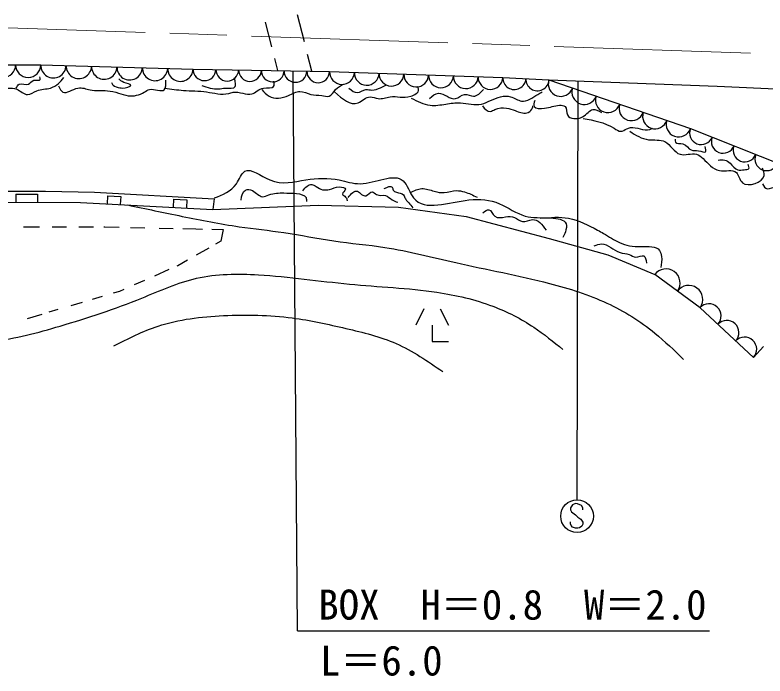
# Model space of a CAD drawing. Units: millimetres, scale not verified. Extents: x 40000 to 680000, y 20000 to 380000.
# Drawn here: x 269720 to 315532, y 263176 to 303566 of the extents above; entities that cross this region are included whole.
import ezdxf
from ezdxf.enums import TextEntityAlignment as Align

# ---------------------------------------------------------------- set-up
doc = ezdxf.new("R2010")
doc.units = ezdxf.units.MM
doc.header["$LTSCALE"] = 1000
doc.linetypes.add('CHAIN', pattern=[18.5, 12, -1.5, 3.5, -1.5])
for name, color, linetype, lineweight in [('M-BGD', 7, 'Continuous', 25), ('M-BMK', 2, 'CHAIN', 13), ('M-STR-STR3', 7, 'Continuous', 25), ('M-STR-STRC', 7, 'Continuous', 25)]:
    doc.layers.add(name, color=color, linetype=linetype, lineweight=lineweight)
doc.styles.add('ＭＳ ゴシック', font='')
doc.styles.get('ＭＳ ゴシック').set_extended_font_data('MS Gothic')

msp = doc.modelspace()

# ---------------------------------------------------------------- linework, layer by layer
at = {"layer": 'M-BGD'}
for p, q in [((287394, 301925), (286981, 303566)), ((285410, 301615), (285030, 303121)), ((287846, 300131), (287590, 301147)), ((285774, 300169), (285587, 300913)), ((263623, 300520), (271293, 300520)), ((271293, 300520), (280601, 300264)), ((280601, 300264), (288937, 300111)), ((288937, 300111), (299522, 299753)), ((299522, 299753), (302335, 299599)), ((302335, 299599), (310978, 296633)), ((302335, 299599), (312610, 299209)), ((312610, 299209), (321949, 298782)), ((310978, 296633), (317626, 293974)), ((266354, 292791), (271579, 292811)), ((271579, 292811), (274576, 292732)), ((269767, 292626), (269764, 292126)), ((269767, 292626), (271089, 292618)), ((271089, 292618), (271086, 292118)), ((274576, 292732), (281891, 292337)), ((275371, 292520), (275345, 292021)), ((275371, 292520), (276178, 292479)), ((276178, 292479), (276153, 291979)), ((279409, 292313), (279383, 291814)), ((279409, 292313), (280216, 292272)), ((281891, 292337), (281806, 291690)), ((267120, 292141), (273730, 292103)), ((273730, 292103), (281806, 291690)), ((280216, 292272), (280191, 291773)), ((281806, 291690), (288235, 291947)), ((288235, 291947), (293142, 291819)), ((293142, 291819), (297279, 291254)), ((297279, 291254), (302340, 289918)), ((270247, 290627), (271216, 290627)), ((271987, 290627), (272857, 290627)), ((273629, 290627), (274516, 290627)), ((275156, 290627), (275217, 290627)), ((275217, 290627), (276076, 290607)), ((276782, 290591), (277652, 290570)), ((278522, 290550), (279376, 290530)), ((279982, 290515), (280767, 290497)), ((280767, 290497), (281165, 290489)), ((281739, 290478), (282432, 290464)), ((282432, 290464), (282301, 289746)), ((282301, 289746), (281966, 289556)), ((302340, 289918), (305937, 288916)), ((281561, 289326), (280785, 288885)), ((305937, 288916), (308796, 287703)), ((279657, 288244), (279614, 288226)), ((280265, 288590), (279657, 288244)), ((279123, 288009), (278233, 287617)), ((311566, 285682), (308796, 287703)), ((277625, 287350), (276993, 287071)), ((276371, 286797), (276099, 286677)), ((275043, 286364), (274426, 286181)), ((276099, 286677), (275711, 286562)), ((273829, 286004), (273136, 285799)), ((272340, 285563), (271794, 285401)), ((294694, 285606), (294194, 284606)), ((295694, 285606), (296194, 284606)), ((314823, 282630), (311566, 285682)), ((271365, 285274), (270462, 285008)), ((295194, 284606), (295194, 283606)), ((295194, 283606), (296194, 283606)), ((314823, 282630), (315450, 283300))]:
    msp.add_line(p, q, dxfattribs=at)
for centre, radius, start, end in [((268992, 300520), 767, 180, 0), ((270526, 300520), 767, 180, 0), ((272069, 300499), 776, 178.4263, 358.4263), ((273620, 300456), 776, 178.4263, 358.4263), ((275172, 300413), 776, 178.4263, 358.4263), ((276723, 300371), 776, 178.4263, 358.4263), ((278274, 300328), 776, 178.4263, 358.4263), ((279825, 300285), 776, 178.4263, 358.4263), ((281295, 300251), 695, 178.9456, 358.9456), ((282685, 300226), 695, 178.9456, 358.9456), ((284074, 300200), 695, 178.9456, 358.9456), ((285463, 300175), 695, 178.9456, 358.9456), ((286853, 300149), 695, 178.9456, 358.9456), ((288242, 300123), 695, 178.9456, 358.9456), ((289693, 300085), 757, 178.0632, 358.0632), ((291205, 300034), 757, 178.0632, 358.0632), ((292717, 299983), 757, 178.0632, 358.0632), ((294229, 299932), 757, 178.0632, 358.0632), ((295742, 299881), 757, 178.0632, 358.0632), ((297254, 299829), 757, 178.0632, 358.0632), ((298766, 299778), 757, 178.0632, 358.0632), ((300226, 299714), 704, 176.8779, 356.8779), ((301632, 299638), 704, 176.8779, 356.8779), ((303055, 299352), 761, 161.058, 341.058), ((304496, 298858), 761, 161.058, 341.058), ((305936, 298363), 761, 161.058, 341.058), ((307376, 297869), 761, 161.058, 341.058), ((308817, 297375), 761, 161.058, 341.058), ((310257, 296880), 761, 161.058, 341.058), ((311642, 296367), 716, 158.1986, 338.1986), ((312972, 295835), 716, 158.1986, 338.1986), ((314302, 295304), 716, 158.1986, 338.1986), ((315631, 294772), 716, 158.1986, 338.1986), ((309488, 287198), 857, 323.8926, 143.8925), ((310873, 286187), 857, 323.8926, 143.8925), ((312108, 285174), 744, 316.8632, 136.8632), ((313194, 284156), 744, 316.8632, 136.8632), ((314280, 283139), 744, 316.8632, 136.8632)]:
    msp.add_arc(centre, radius, start, end, dxfattribs=at)
for points, knots in [([(266971, 299177), (267423, 298989), (267874, 298802), (268318, 298849), (268637, 298883), (268951, 299037), (269283, 299086), (269467, 299112), (269655, 299107), (269829, 299031), (270062, 298930), (270268, 298705), (270485, 298703), (270665, 298702), (270852, 298858), (271049, 298940), (271323, 299054), (271614, 299026), (271886, 299104), (272065, 299155), (272236, 299253), (272378, 299377), (272501, 299485), (272603, 299613), (272705, 299741)], [0, 0, 0, 0, 1, 1, 1, 2, 2, 2, 3, 3, 3, 4, 4, 4, 5, 5, 5, 6, 6, 6, 7, 7, 7, 8, 8, 8, 8]), ([(269793, 299086), (269843, 299193), (269892, 299299), (269975, 299341), (270124, 299415), (270379, 299276), (270539, 299341), (270654, 299387), (270720, 299538), (270867, 299577), (271014, 299617), (271241, 299544), (271267, 299632), (271278, 299668), (271255, 299732), (271231, 299796)], [0, 0, 0, 0, 1, 1, 1, 2, 2, 2, 3, 3, 3, 4, 4, 4, 5, 5, 5, 5]), ([(275618, 299450), (275643, 299391), (275669, 299331), (275709, 299286), (275804, 299177), (275981, 299148), (276128, 299122), (276181, 299113), (276231, 299104), (276291, 299104), (276489, 299104), (276807, 299197), (276801, 299268), (276796, 299330), (276538, 299375), (276364, 299450), (276225, 299510), (276140, 299589), (276055, 299668)], [0, 0, 0, 0, 1, 1, 1, 2, 2, 2, 3, 3, 3, 4, 4, 4, 5, 5, 5, 6, 6, 6, 6]), ([(281133, 299250), (281300, 299197), (281468, 299145), (281643, 299104), (281818, 299063), (282002, 299033), (282171, 299049), (282294, 299061), (282409, 299098), (282553, 299104), (282787, 299114), (283099, 299045), (283172, 299195), (283206, 299265), (283188, 299383), (283172, 299486), (283159, 299571), (283147, 299647), (283136, 299723)], [0, 0, 0, 0, 1, 1, 1, 2, 2, 2, 3, 3, 3, 4, 4, 4, 5, 5, 5, 6, 6, 6, 6]), ([(272378, 299231), (272458, 299069), (272538, 298907), (272651, 298849), (272877, 298733), (273235, 299043), (273561, 299104), (273821, 299153), (274061, 299044), (274307, 298995), (274653, 298925), (275012, 298973), (275363, 298940), (275591, 298919), (275816, 298864), (276036, 298794), (276236, 298732), (276431, 298657), (276637, 298631), (276970, 298588), (277329, 298671), (277620, 298849), (277722, 298911), (277815, 298985), (277930, 299013), (278228, 299087), (278673, 298855), (278840, 298995), (278948, 299085), (278939, 299331), (278931, 299577)], [0, 0, 0, 0, 1, 1, 1, 2, 2, 2, 3, 3, 3, 4, 4, 4, 5, 5, 5, 6, 6, 6, 7, 7, 7, 8, 8, 8, 9, 9, 9, 10, 10, 10, 10]), ([(278876, 299104), (279252, 299045), (279628, 298986), (280005, 298958), (280475, 298923), (280946, 298936), (281425, 298867), (281878, 298802), (282338, 298664), (282772, 298776), (282862, 298800), (282952, 298834), (283045, 298849), (283423, 298909), (283857, 298640), (284191, 298740), (284423, 298809), (284606, 299054), (284901, 299104), (285133, 299143), (285434, 299062), (285520, 299195), (285566, 299265), (285552, 299394), (285538, 299523)], [0, 0, 0, 0, 1, 1, 1, 2, 2, 2, 3, 3, 3, 4, 4, 4, 5, 5, 5, 6, 6, 6, 7, 7, 7, 8, 8, 8, 8]), ([(284797, 299011), (284934, 298855), (285071, 298699), (285241, 298604), (285574, 298419), (286032, 298473), (286424, 298641), (286671, 298748), (286893, 298900), (287126, 298900), (287341, 298900), (287567, 298770), (287792, 298715), (288009, 298662), (288224, 298681), (288457, 298641), (288612, 298615), (288774, 298564), (288901, 298604), (289065, 298657), (289171, 298863), (289307, 299011), (289446, 299162), (289617, 299253), (289788, 299344)], [0, 0, 0, 0, 1, 1, 1, 2, 2, 2, 3, 3, 3, 4, 4, 4, 5, 5, 5, 6, 6, 6, 7, 7, 7, 8, 8, 8, 8]), ([(289233, 298863), (289721, 298436), (290208, 298008), (290675, 298198), (290918, 298296), (291155, 298562), (291415, 298567), (291569, 298571), (291732, 298481), (291895, 298456), (292143, 298420), (292394, 298533), (292635, 298567), (293040, 298626), (293417, 298462), (293892, 298604), (294129, 298676), (294391, 298824), (294372, 299011), (294366, 299070), (294332, 299133), (294298, 299196)], [0, 0, 0, 0, 1, 1, 1, 2, 2, 2, 3, 3, 3, 4, 4, 4, 5, 5, 5, 6, 6, 6, 7, 7, 7, 7]), ([(290121, 299085), (290292, 298948), (290463, 298811), (290638, 298826), (290805, 298840), (290976, 298991), (291156, 299011), (291277, 299025), (291403, 298979), (291525, 298974), (291704, 298967), (291876, 299047), (292043, 299122), (292156, 299173), (292266, 299221), (292376, 299270)], [0, 0, 0, 0, 1, 1, 1, 2, 2, 2, 3, 3, 3, 4, 4, 4, 5, 5, 5, 5]), ([(293929, 298493), (294302, 298295), (294676, 298096), (295075, 298050), (295387, 298014), (295715, 298072), (296036, 298124), (296333, 298171), (296624, 298213), (296923, 298198), (297358, 298175), (297810, 298032), (298217, 298124), (298405, 298166), (298583, 298258), (298772, 298346), (299163, 298527), (299596, 298686), (299992, 298567), (300220, 298499), (300435, 298338), (300657, 298309), (300992, 298264), (301342, 298517), (301655, 298715), (301744, 298772), (301830, 298824), (301916, 298876)], [0, 0, 0, 0, 1, 1, 1, 2, 2, 2, 3, 3, 3, 4, 4, 4, 5, 5, 5, 6, 6, 6, 7, 7, 7, 8, 8, 8, 9, 9, 9, 9]), ([(295038, 298456), (295217, 298619), (295397, 298781), (295592, 298789), (295921, 298804), (296296, 298384), (296627, 298456), (296814, 298497), (296987, 298694), (297182, 298715), (297362, 298735), (297561, 298606), (297736, 298604), (297959, 298603), (298143, 298807), (298328, 299011)], [0, 0, 0, 0, 1, 1, 1, 2, 2, 2, 3, 3, 3, 4, 4, 4, 5, 5, 5, 5]), ([(301470, 298346), (301431, 298205), (301392, 298064), (301433, 297976), (301505, 297825), (301816, 297829), (302062, 297865), (302426, 297918), (302649, 298039), (302986, 298050), (303108, 298054), (303245, 298044), (303319, 297976), (303435, 297869), (303392, 297619), (303467, 297458), (303595, 297181), (304073, 297172), (304391, 297347), (304654, 297492), (304807, 297762), (305020, 297791), (305172, 297812), (305354, 297709), (305537, 297606)], [0, 0, 0, 0, 1, 1, 1, 2, 2, 2, 3, 3, 3, 4, 4, 4, 5, 5, 5, 6, 6, 6, 7, 7, 7, 8, 8, 8, 8]), ([(298267, 298014), (298423, 297834), (298578, 297655), (298750, 297675), (298842, 297685), (298938, 297751), (299038, 297799), (299264, 297905), (299510, 297913), (299743, 297877), (299923, 297849), (300095, 297795), (300271, 297727), (300505, 297637), (300746, 297521), (300983, 297583), (301106, 297615), (301228, 297696), (301289, 297805), (301324, 297866), (301339, 297937), (301355, 298007)], [0, 0, 0, 0, 1, 1, 1, 2, 2, 2, 3, 3, 3, 4, 4, 4, 5, 5, 5, 6, 6, 6, 7, 7, 7, 7]), ([(304428, 297236), (305070, 297133), (305711, 297029), (306313, 296645), (306450, 296558), (306584, 296457), (306720, 296460), (306842, 296463), (306965, 296548), (307090, 296608), (307163, 296643), (307236, 296669), (307312, 296682), (307694, 296747), (308121, 296467), (308495, 296571), (308557, 296588), (308618, 296617), (308680, 296645)], [0, 0, 0, 0, 1, 1, 1, 2, 2, 2, 3, 3, 3, 4, 4, 4, 5, 5, 5, 6, 6, 6, 6]), ([(307275, 296460), (307637, 296227), (307999, 295994), (308421, 295943), (308757, 295902), (309131, 295977), (309419, 295832), (309765, 295657), (309985, 295163), (310343, 295055), (310639, 294966), (311029, 295141), (311341, 295055), (311492, 295014), (311625, 294911), (311748, 294796), (312067, 294501), (312326, 294127), (312746, 294057), (313098, 293999), (313562, 294155), (313781, 293946), (313935, 293800), (313968, 293475), (314151, 293318), (314504, 293015), (315413, 293332), (315482, 293761), (315505, 293901), (315438, 294053), (315371, 294205)], [0, 0, 0, 0, 1, 1, 1, 2, 2, 2, 3, 3, 3, 4, 4, 4, 5, 5, 5, 6, 6, 6, 7, 7, 7, 8, 8, 8, 9, 9, 9, 10, 10, 10, 10]), ([(310049, 295978), (310045, 295906), (310040, 295833), (310064, 295787), (310123, 295677), (310352, 295731), (310519, 295685), (310741, 295623), (310853, 295386), (311019, 295318), (311141, 295267), (311293, 295308), (311474, 295273), (311645, 295241), (311841, 295140), (311900, 295200), (311946, 295247), (311908, 295392), (311871, 295538)], [0, 0, 0, 0, 1, 1, 1, 2, 2, 2, 3, 3, 3, 4, 4, 4, 5, 5, 5, 6, 6, 6, 6]), ([(312678, 294701), (312814, 294716), (312950, 294732), (313075, 294701), (313193, 294672), (313301, 294601), (313398, 294510), (313560, 294358), (313692, 294149), (313868, 294099), (313979, 294066), (314108, 294098), (314264, 294113), (314378, 294124), (314506, 294126), (314543, 294187), (314576, 294240), (314537, 294338), (314499, 294436)], [0, 0, 0, 0, 1, 1, 1, 2, 2, 2, 3, 3, 3, 4, 4, 4, 5, 5, 5, 6, 6, 6, 6]), ([(281903, 292385), (282409, 292586), (282915, 292786), (283242, 293258), (283430, 293530), (283559, 293891), (283766, 294015), (284125, 294229), (284720, 293722), (285279, 293491), (286052, 293171), (286756, 293376), (287491, 293491), (288168, 293597), (288870, 293626), (289528, 293491), (289949, 293404), (290352, 293250), (290809, 293258), (291730, 293273), (292868, 293946), (293428, 293433), (293690, 293193), (293825, 292693), (294068, 292385), (294736, 291536), (296217, 292132), (297444, 292269), (298126, 292345), (298730, 292279), (299307, 292036), (299842, 291809), (300355, 291429), (300878, 291279), (301351, 291143), (301833, 291195), (302450, 291163), (302839, 291142), (303281, 291088), (303381, 290813), (303431, 290675), (303395, 290480), (303336, 290314), (303293, 290190), (303236, 290082), (303180, 289974)], [0, 0, 0, 0, 1, 1, 1, 2, 2, 2, 3, 3, 3, 4, 4, 4, 5, 5, 5, 6, 6, 6, 7, 7, 7, 8, 8, 8, 9, 9, 9, 10, 10, 10, 11, 11, 11, 12, 12, 12, 13, 13, 13, 14, 14, 14, 15, 15, 15, 15]), ([(287295, 292821), (287470, 293032), (287644, 293242), (287843, 293214), (287933, 293202), (288027, 293141), (288117, 293083), (288247, 293000), (288370, 292925), (288511, 292892), (288645, 292862), (288797, 292871), (288928, 292904), (289128, 292956), (289280, 293065), (289548, 293059), (289710, 293056), (289914, 293011), (289906, 292916), (289898, 292831), (289717, 292706), (289727, 292618), (289734, 292552), (289850, 292507), (289918, 292439), (289975, 292382), (289999, 292310), (290001, 292237), (290002, 292225), (290001, 292213), (290001, 292201)], [0, 0, 0, 0, 1, 1, 1, 2, 2, 2, 3, 3, 3, 4, 4, 4, 5, 5, 5, 6, 6, 6, 7, 7, 7, 8, 8, 8, 9, 9, 9, 10, 10, 10, 10]), ([(315371, 293244), (315459, 293108), (315547, 292971), (315667, 292948), (315830, 292916), (316052, 293090), (316221, 293059), (316339, 293037), (316431, 292916), (316517, 292800), (316586, 292708), (316652, 292620), (316739, 292578), (316995, 292456), (317433, 292745), (317663, 292652), (317837, 292582), (317894, 292297), (318033, 292061), (318228, 291730), (318585, 291496), (318883, 291580), (319067, 291632), (319228, 291804), (319327, 291987), (319398, 292118), (319436, 292256), (319475, 292393)], [0, 0, 0, 0, 1, 1, 1, 2, 2, 2, 3, 3, 3, 4, 4, 4, 5, 5, 5, 6, 6, 6, 7, 7, 7, 8, 8, 8, 9, 9, 9, 9]), ([(283527, 292260), (283574, 292524), (283622, 292787), (283801, 292869), (283914, 292920), (284079, 292899), (284219, 292833), (284459, 292719), (284626, 292471), (284839, 292463), (284959, 292459), (285095, 292532), (285232, 292582), (285536, 292694), (285845, 292692), (286138, 292690), (286387, 292688), (286625, 292686), (286913, 292654), (287149, 292628), (287418, 292581), (287497, 292404), (287526, 292339), (287529, 292258), (287533, 292177)], [0, 0, 0, 0, 1, 1, 1, 2, 2, 2, 3, 3, 3, 4, 4, 4, 5, 5, 5, 6, 6, 6, 7, 7, 7, 8, 8, 8, 8]), ([(290061, 292415), (290257, 292637), (290454, 292858), (290633, 292797), (290718, 292768), (290798, 292677), (290895, 292606), (290978, 292546), (291071, 292502), (291158, 292523), (291299, 292557), (291419, 292768), (291539, 292761), (291622, 292756), (291706, 292648), (291802, 292594), (291971, 292500), (292180, 292580), (292350, 292535), (292498, 292495), (292617, 292359), (292755, 292272), (292863, 292205), (292982, 292167), (293101, 292129)], [0, 0, 0, 0, 1, 1, 1, 2, 2, 2, 3, 3, 3, 4, 4, 4, 5, 5, 5, 6, 6, 6, 7, 7, 7, 8, 8, 8, 8]), ([(292278, 292964), (292480, 293062), (292681, 293159), (292755, 293047), (292785, 293003), (292794, 292925), (292827, 292869), (292866, 292801), (292939, 292764), (293018, 292737), (293174, 292685), (293352, 292677), (293447, 292570), (293500, 292511), (293527, 292422), (293566, 292344), (293595, 292286), (293631, 292235), (293673, 292189), (293707, 292152), (293745, 292118), (293781, 292082), (293870, 291991), (293945, 291887), (294019, 291784)], [0, 0, 0, 0, 1, 1, 1, 2, 2, 2, 3, 3, 3, 4, 4, 4, 5, 5, 5, 6, 6, 6, 7, 7, 7, 8, 8, 8, 8]), ([(293880, 292716), (294106, 292830), (294332, 292944), (294564, 292957), (294814, 292971), (295070, 292868), (295328, 292796), (295530, 292740), (295731, 292702), (295932, 292716), (296187, 292733), (296440, 292832), (296697, 292836), (296859, 292839), (297022, 292804), (297180, 292756), (297446, 292674), (297695, 292554), (297944, 292434)], [0, 0, 0, 0, 1, 1, 1, 2, 2, 2, 3, 3, 3, 4, 4, 4, 5, 5, 5, 6, 6, 6, 6]), ([(276602, 291956), (277712, 291723), (278823, 291490), (279936, 291263), (281093, 291027), (282252, 290798), (283420, 290630), (284327, 290500), (285239, 290407), (286145, 290271), (287161, 290118), (288169, 289911), (289186, 289764), (290226, 289613), (291275, 289525), (292312, 289363), (293769, 289134), (295201, 288759), (296642, 288433), (298549, 288002), (300471, 287658), (302365, 287166), (303563, 286855), (304750, 286484), (305871, 285962), (306920, 285474), (307912, 284854), (308807, 284125), (309422, 283624), (309991, 283072), (310560, 282520)], [0, 0, 0, 0, 1, 1, 1, 2, 2, 2, 3, 3, 3, 4, 4, 4, 5, 5, 5, 6, 6, 6, 7, 7, 7, 8, 8, 8, 9, 9, 9, 10, 10, 10, 10]), ([(298306, 291468), (298436, 291580), (298566, 291692), (298668, 291670), (298802, 291640), (298889, 291383), (299031, 291267), (299199, 291129), (299444, 291193), (299674, 291227), (299876, 291256), (300065, 291262), (300238, 291187), (300403, 291115), (300552, 290968), (300721, 290945), (300913, 290919), (301132, 291052), (301324, 291066), (301657, 291089), (301913, 290756), (302169, 290422)], [0, 0, 0, 0, 1, 1, 1, 2, 2, 2, 3, 3, 3, 4, 4, 4, 5, 5, 5, 6, 6, 6, 7, 7, 7, 7]), ([(301847, 291146), (302419, 291197), (302990, 291247), (303537, 291146), (304157, 291032), (304745, 290725), (305308, 290422), (305430, 290357), (305551, 290291), (305670, 290221), (305993, 290031), (306306, 289805), (306636, 289658), (307035, 289479), (307459, 289415), (307964, 289416), (308395, 289417), (308886, 289467), (309091, 289175), (309158, 289078), (309195, 288944), (309211, 288812), (309241, 288577), (309206, 288353), (309171, 288128)], [0, 0, 0, 0, 1, 1, 1, 2, 2, 2, 3, 3, 3, 4, 4, 4, 5, 5, 5, 6, 6, 6, 7, 7, 7, 8, 8, 8, 8]), ([(305107, 289456), (305257, 289516), (305406, 289575), (305549, 289577), (305937, 289583), (306275, 289172), (306676, 289054), (306862, 288999), (307062, 289008), (307239, 288933), (307373, 288877), (307494, 288774), (307642, 288772), (307809, 288770), (308012, 288897), (308125, 288853), (308234, 288810), (308260, 288610), (308286, 288410)], [0, 0, 0, 0, 1, 1, 1, 2, 2, 2, 3, 3, 3, 4, 4, 4, 5, 5, 5, 6, 6, 6, 6]), ([(264701, 283558), (265918, 283528), (267136, 283498), (268336, 283630), (269736, 283783), (271113, 284154), (272471, 284556), (274162, 285057), (275824, 285604), (277460, 286267), (278566, 286715), (279660, 287217), (280811, 287479), (282033, 287757), (283320, 287766), (284589, 287693), (286463, 287584), (288297, 287297), (290149, 287123), (291927, 286954), (293721, 286890), (295495, 286624), (296660, 286448), (297815, 286186), (298916, 285768), (299792, 285436), (300633, 285004), (301411, 284485), (302032, 284071), (302612, 283601), (303193, 283131)], [0, 0, 0, 0, 1, 1, 1, 2, 2, 2, 3, 3, 3, 4, 4, 4, 5, 5, 5, 6, 6, 6, 7, 7, 7, 8, 8, 8, 9, 9, 9, 10, 10, 10, 10]), ([(275750, 283345), (276637, 283796), (277524, 284248), (278458, 284556), (279732, 284977), (281093, 285132), (282450, 285198), (283862, 285266), (285270, 285238), (286656, 285055), (287756, 284910), (288844, 284668), (289935, 284414), (290980, 284170), (292030, 283916), (293000, 283487), (294007, 283042), (294929, 282409), (295851, 281776)], [0, 0, 0, 0, 1, 1, 1, 2, 2, 2, 3, 3, 3, 4, 4, 4, 5, 5, 5, 6, 6, 6, 6])]:
    msp.add_open_spline(points, degree=3, knots=knots, dxfattribs=at)
at = {"layer": 'M-BMK'}
msp.add_line((265679, 302905), (359293, 299723), dxfattribs=at)
at = {"layer": 'M-STR-STR3'}
for q in [(286704, 300102), (312132, 265941)]:
    msp.add_line((286974, 265941), q, dxfattribs=at)
at = {"layer": 'M-STR-STRC'}
for p, q in [((304053, 273945), (304115, 299532)), ((303768, 273642), (303644, 273458)), ((303960, 273708), (303768, 273642)), ((304081, 273705), (303960, 273708)), ((304331, 273587), (304081, 273705)), ((304395, 273455), (304331, 273587)), ((303644, 273458), (303647, 273326)), ((303647, 273326), (303710, 273197)), ((303710, 273197), (303965, 273015)), ((304395, 273326), (304395, 273455)), ((303647, 272478), (303644, 272599)), ((303965, 273015), (304094, 272884)), ((304094, 272884), (304274, 272768)), ((304274, 272768), (304400, 272568)), ((303686, 272375), (303647, 272478)), ((303771, 272265), (303686, 272375)), ((303958, 272204), (303771, 272265)), ((304092, 272204), (303958, 272204)), ((304192, 272233), (304092, 272204)), ((304334, 272325), (304192, 272233)), ((304395, 272457), (304334, 272325)), ((304400, 272568), (304395, 272457))]:
    msp.add_line(p, q, dxfattribs=at)
msp.add_circle((304051, 272945), 1000, dxfattribs=at)

# ---------------------------------------------------------------- texts
at = {"layer": 'M-STR-STR3', "style": 'ＭＳ ゴシック'}
for s, p in [('BOX\u3000H＝0.8\u3000W＝2.0', (288246, 267539)), ('L＝6.0', (288353, 264122))]:
    msp.add_text(s, height=1833, dxfattribs=at).set_placement(p, align=Align.MIDDLE_LEFT)

doc.saveas('drawing.dxf')
